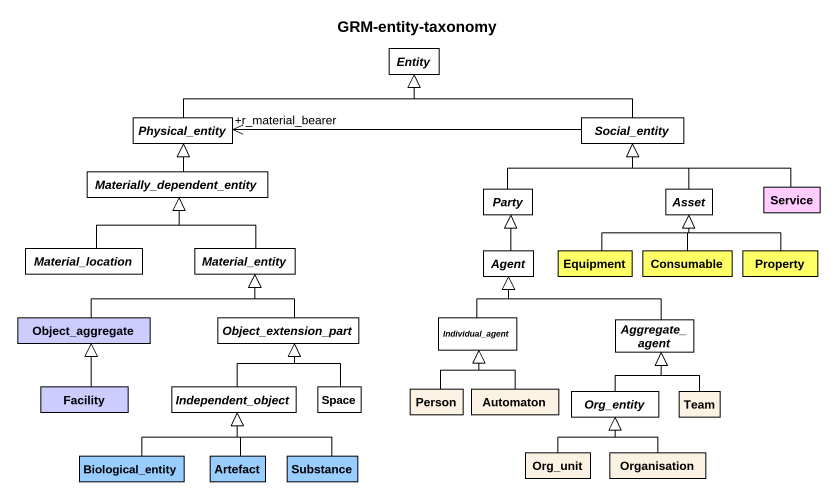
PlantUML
@startuml
title GRM-entity-taxonomy
hide circle
hide empty members
abstract class "Entity" as Entity_ #FFFFFF
abstract class Physical_entity #FFFFFF
abstract class Social_entity #FFFFFF
abstract class Materially_dependent_entity #FFFFFF
abstract class Party #FFFFFF
abstract class Asset #FFFFFF
class Service #FFCCFF
abstract class Material_location #FFFFFF
abstract class Material_entity #FFFFFF
abstract class "Agent" as Agent_ #FFFFFF
class Equipment #FFFF66
class Consumable #FFFF66
class Property #FFFF66
class Object_aggregate #CCCCFF
abstract class Object_extension_part #FFFFFF
abstract class Individual_agent #FFFFFF
abstract class Aggregate_agent #FFFFFF
class Facility #CCCCFF
abstract class Independent_object #FFFFFF
class Space #FFFFFF
class "Person" as Person_
class Automaton
abstract class Org_entity #FFFFFF
class Team
class Org_unit
class Organisation
class Biological_entity #99CCFF
class Artefact #99CCFF
class Substance #99CCFF
Physical_entity -right-|> Entity_
Social_entity -left-|> Entity_
Social_entity -left-> "+r_material_bearer" Physical_entity
Materially_dependent_entity -up-|> Physical_entity
Party -right-|> Social_entity
Asset -up-|> Social_entity
Service -left-|> Social_entity
Material_location -up-|> Materially_dependent_entity
Material_entity -up-|> Materially_dependent_entity
Agent_ -up-|> Party
Equipment -up-|> Asset
Consumable -up-|> Asset
Property -up-|> Asset
Object_aggregate -right-|> Material_entity
Object_extension_part -up-|> Material_entity
Individual_agent -up-|> Agent_
Aggregate_agent -left-|> Agent_
Facility -up-|> Object_aggregate
Independent_object -up-|> Object_extension_part
Space -up-|> Object_extension_part
Person_ -up-|> Individual_agent
Automaton -up-|> Individual_agent
Org_entity -up-|> Aggregate_agent
Team -up-|> Aggregate_agent
Org_unit -up-|> Org_entity
Organisation -up-|> Org_entity
Biological_entity -up-|> Independent_object
Artefact -up-|> Independent_object
Substance -up-|> Independent_object
@enduml
